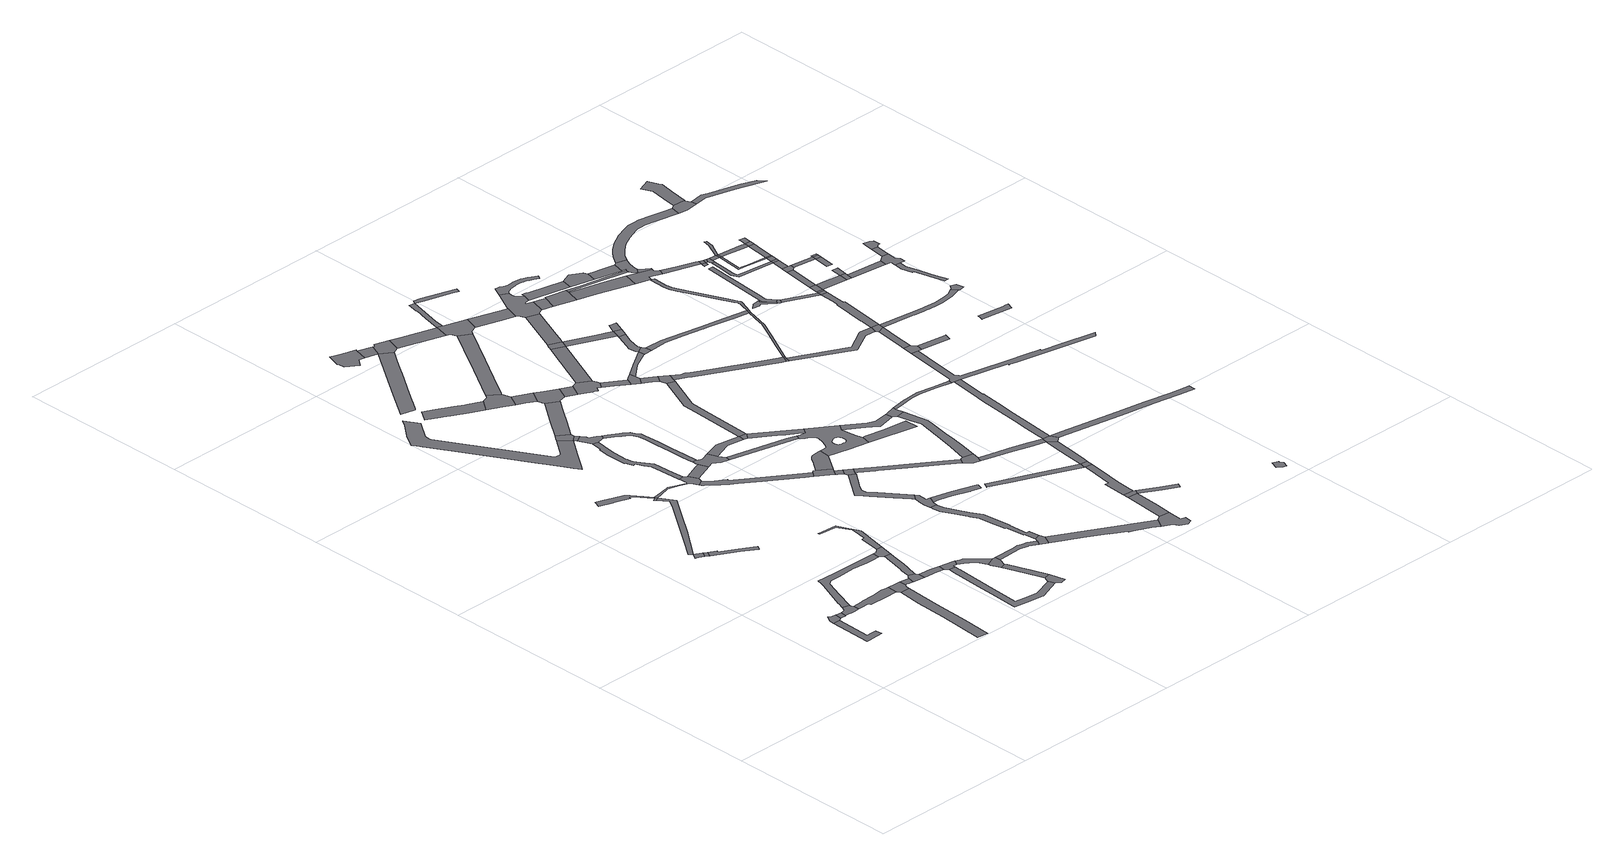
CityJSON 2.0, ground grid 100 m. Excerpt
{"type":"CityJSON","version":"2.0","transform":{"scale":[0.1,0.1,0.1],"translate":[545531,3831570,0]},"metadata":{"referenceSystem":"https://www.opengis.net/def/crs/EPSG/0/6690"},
"CityObjects":{
"road1":{"type":"Road","attributes":{"RoadStructureAttribute.sectionType":"1"},"geometry":[{"type":"MultiSurface","lod":"1","boundaries":[[[0,1,2,3,4,5,6,7,8,9]]]}]},
"road2":{"type":"Road","geometry":[{"type":"MultiSurface","lod":"1","boundaries":[[[10,11,12,0,9,13,14]]]}]},
"road3":{"type":"Road","attributes":{"RoadStructureAttribute.sectionType":"1"},"geometry":[{"type":"MultiSurface","lod":"1","boundaries":[[[14,13,15,16,17,18,19,20]]]}]},
"road4":{"type":"Road","geometry":[{"type":"MultiSurface","lod":"1","boundaries":[[[21,22,23,24,20,19,25,26,27,28,29,30,31,32]]]}]},
"road5":{"type":"Road","attributes":{"RoadStructureAttribute.sectionType":"1"},"geometry":[{"type":"MultiSurface","lod":"1","boundaries":[[[33,34,35,36,37]]]}]},
"road6":{"type":"Road","geometry":[{"type":"MultiSurface","lod":"1","boundaries":[[[37,36,38,39]]]}]},
"road7":{"type":"Road","attributes":{"RoadStructureAttribute.sectionType":"1"},"geometry":[{"type":"MultiSurface","lod":"1","boundaries":[[[40,41,42,43,44,45,29,28,46,47,48,49,50,51,52,53,54]]]}]},
"road8":{"type":"Road","attributes":{"RoadStructureAttribute.sectionType":"1"},"geometry":[{"type":"MultiSurface","lod":"1","boundaries":[[[55,56,57,58,59,60,61,62,63,64]]]}]},
"road9":{"type":"Road","geometry":[{"type":"MultiSurface","lod":"1","boundaries":[[[65,66,67,68,69,70,71,72,39,38]]]}]},
"road10":{"type":"Road","attributes":{"RoadStructureAttribute.sectionType":"1"},"geometry":[{"type":"MultiSurface","lod":"1","boundaries":[[[73,74,75,76,77,78,79,80,81,82,21,32,83,84,85,86,87,88,89,90,91,92]]]}]},
"road11":{"type":"Road","geometry":[{"type":"MultiSurface","lod":"1","boundaries":[[[93,54,53,55,64,94,95,96,97]]]}]},
"road12":{"type":"Road","attributes":{"RoadStructureAttribute.sectionType":"1"},"geometry":[{"type":"MultiSurface","lod":"1","boundaries":[[[98,99,100,101,102,103,104,105,106,107,108,109,33]]]}]},
"road13":{"type":"Road","attributes":{"RoadStructureAttribute.sectionType":"1"},"geometry":[{"type":"MultiSurface","lod":"1","boundaries":[[[110,97,96,111,112,113,114,115]]]}]},
"road14":{"type":"Road","attributes":{"RoadStructureAttribute.sectionType":"1"},"geometry":[{"type":"MultiSurface","lod":"1","boundaries":[[[116,117,118,119,120,121,122,123,124,125,126,127,128,129,130,131,132,133,134,135,136,137]]]}]},
"road15":{"type":"Road","geometry":[{"type":"MultiSurface","lod":"1","boundaries":[[[138,139,115,114,140,141,142,143]]]}]},
"road16":{"type":"Road","geometry":[{"type":"MultiSurface","lod":"1","boundaries":[[[137,136,144,145,146,104,103]]]}]},
"road17":{"type":"Road","attributes":{"RoadStructureAttribute.sectionType":"1"},"geometry":[{"type":"MultiSurface","lod":"1","boundaries":[[[147,148,149,150,138,143,151,152,153,154]]]}]},
"road18":{"type":"Road","attributes":{"RoadStructureAttribute.sectionType":"1"},"geometry":[{"type":"MultiSurface","lod":"1","boundaries":[[[155,141,140,156,157,158,159,160]]]}]},
"road19":{"type":"Road","geometry":[{"type":"MultiSurface","lod":"1","boundaries":[[[161,162,163,92,91,147,154,164,165,166]]]}]},
"road20":{"type":"Road","attributes":{"RoadStructureAttribute.sectionType":"1"},"geometry":[{"type":"MultiSurface","lod":"1","boundaries":[[[167,168,169,170,171,172,173,174,175,176,177,178,179,180,181,182,183,184,185,186,187,188,189,190,191,192,193,194,195,196,197,198,199]]]}]},
"road21":{"type":"Road","attributes":{"RoadStructureAttribute.sectionType":"1"},"geometry":[{"type":"MultiSurface","lod":"1","boundaries":[[[200,201,202,203,204,205,206,207,208,209,210,161,166]]]}]},
"road22":{"type":"Road","geometry":[{"type":"MultiSurface","lod":"1","boundaries":[[[211,212,160,159,213,214,215,216,217,218]]]}]},
"road23":{"type":"Road","attributes":{"RoadStructureAttribute.sectionType":"1"},"geometry":[{"type":"MultiSurface","lod":"1","boundaries":[[[214,219,220,221,222,223,224,225,226,227,228,229,230,231,232,233,234,235,236,237,238,215]]]}]},
"road24":{"type":"Road","attributes":{"RoadStructureAttribute.sectionType":"1"},"geometry":[{"type":"MultiSurface","lod":"1","boundaries":[[[239,240,241,242,243,244,245,246,247,248,249,250,251,137,103,252,253,254,255,256,257,258,259,260,261,262,263,264,265,266,267,268]]]}]},
"road25":{"type":"Road","attributes":{"RoadStructureAttribute.sectionType":"1"},"geometry":[{"type":"MultiSurface","lod":"1","boundaries":[[[269,270,271,272,273,274,275,276,218,217,277,278,279,280,281,282,283,284,285,286]]]}]},
"road26":{"type":"Road","geometry":[{"type":"MultiSurface","lod":"1","boundaries":[[[287,288,286,285,289,290,291,292,293,294]]]}]},
"road27":{"type":"Road","geometry":[{"type":"MultiSurface","lod":"1","boundaries":[[[295,296,297,298,230,229,299,300,301]]]}]},
"road28":{"type":"Road","attributes":{"RoadStructureAttribute.sectionType":"1"},"geometry":[{"type":"MultiSurface","lod":"1","boundaries":[[[302,303,304,291,290,305,296,295]]]}]},
"road29":{"type":"Road","attributes":{"RoadStructureAttribute.sectionType":"1"},"geometry":[{"type":"MultiSurface","lod":"1","boundaries":[[[306,307,308,309,310,311,312,313,314,315,316,317]]]}]},
"road30":{"type":"Road","attributes":{"RoadStructureAttribute.sectionType":"1"},"geometry":[{"type":"MultiSurface","lod":"1","boundaries":[[[318,319,320,321,322,323,324,325,326,327,328,329,330,331,332,241,240,333,334,335,336,337,338,339,340,341,342,343,344,345]]]}]},
"road31":{"type":"Road","geometry":[{"type":"MultiSurface","lod":"1","boundaries":[[[346,347,187,186,348,349]]]}]},
"road32":{"type":"Road","attributes":{"RoadStructureAttribute.sectionType":"1"},"geometry":[{"type":"MultiSurface","lod":"1","boundaries":[[[348,186,350,351]]]}]},
"road33":{"type":"Road","attributes":{"RoadStructureAttribute.sectionType":"1"},"geometry":[{"type":"MultiSurface","lod":"1","boundaries":[[[352,353,268,267,354]]]}]},
"road34":{"type":"Road","geometry":[{"type":"MultiSurface","lod":"1","boundaries":[[[355,356,357,351,350,318,345,358,359,360]]]}]},
"road35":{"type":"Road","attributes":{"RoadStructureAttribute.sectionType":"1"},"geometry":[{"type":"MultiSurface","lod":"1","boundaries":[[[361,362,363,364,365,366,367,368,369,370,371,372,373,374]]]}]},
"road36":{"type":"Road","attributes":{"RoadStructureAttribute.sectionType":"1"},"geometry":[{"type":"MultiSurface","lod":"1","boundaries":[[[375,376,377,378,379,380,381,264,263,382,383,384,385,386,387,388,389,390,391]]]}]},
"road37":{"type":"Road","attributes":{"RoadStructureAttribute.sectionType":"1"},"geometry":[{"type":"MultiSurface","lod":"1","boundaries":[[[392,393,394,395,396,397,398,399,400,401,360,359,402,403,404,405,406,407,408,409,410,411,412,413]]]}]},
"road38":{"type":"Road","geometry":[{"type":"MultiSurface","lod":"1","boundaries":[[[414,415,416,417,294,293,418,419,420,421,422,423,424,425]]]}]},
"road39":{"type":"Road","geometry":[{"type":"MultiSurface","lod":"1","boundaries":[[[426,427,428,317,316,429,430,431,432]]]}]},
"road40":{"type":"Road","attributes":{"RoadStructureAttribute.sectionType":"1"},"geometry":[{"type":"MultiSurface","lod":"1","boundaries":[[[433,434,435,436,346,349,437,438,439,440]]]}]},
"road41":{"type":"Road","geometry":[{"type":"MultiSurface","lod":"1","boundaries":[[[441,442,443,444,413,412,445,352,354,446,447,448,449,450,451]]]}]},
"road42":{"type":"Road","geometry":[{"type":"MultiSurface","lod":"1","boundaries":[[[452,453,454,455,456,457,458,459,460,461,462,463]]]}]},
"road43":{"type":"Road","attributes":{"RoadStructureAttribute.sectionType":"1"},"geometry":[{"type":"MultiSurface","lod":"1","boundaries":[[[431,430,464,465,466]]]}]},
"road44":{"type":"Road","geometry":[{"type":"MultiSurface","lod":"1","boundaries":[[[467,468,424,423,469,470,471]]]}]},
"road45":{"type":"Road","attributes":{"RoadStructureAttribute.sectionType":"1"},"geometry":[{"type":"MultiSurface","lod":"1","boundaries":[[[472,463,462,361,473]]]}]},
"road46":{"type":"Road","attributes":{"RoadStructureAttribute.sectionType":"1"},"geometry":[{"type":"MultiSurface","lod":"1","boundaries":[[[474,475,476,477,478,479,480,481,482,483,484,485,486,487,468,467,488,489,490,491,492,493,494,495,496,497,498]]]}]},
"road47":{"type":"Road","attributes":{"RoadStructureAttribute.sectionType":"1"},"geometry":[{"type":"MultiSurface","lod":"1","boundaries":[[[499,500,501,502,503,504,505,506,507,508,509,510,511,512,513,514,515]]]}]},
"road48":{"type":"Road","attributes":{"RoadStructureAttribute.sectionType":"1"},"geometry":[{"type":"MultiSurface","lod":"1","boundaries":[[[516,517,451,450,518,519,520,521]]]}]},
"road49":{"type":"Road","geometry":[{"type":"MultiSurface","lod":"1","boundaries":[[[522,391,390,523,524,525,526]]]}]},
"road50":{"type":"Road","geometry":[{"type":"MultiSurface","lod":"1","boundaries":[[[527,528,508,507,529,530,531,532,474,498,533,534]]]}]},
"road51":{"type":"Road","geometry":[{"type":"MultiSurface","lod":"1","boundaries":[[[535,466,465,536,537,433,440,538,539,540,541]]]}]},
"road52":{"type":"Road","geometry":[{"type":"MultiSurface","lod":"1","boundaries":[[[542,543,544,545,473,361,374,546,547]]]}]},
"road53":{"type":"Road","attributes":{"RoadStructureAttribute.sectionType":"1"},"geometry":[{"type":"MultiSurface","lod":"1","boundaries":[[[524,523,548,549,550,551]]]}]},
"road54":{"type":"Road","attributes":{"RoadStructureAttribute.sectionType":"1"},"geometry":[{"type":"MultiSurface","lod":"1","boundaries":[[[552,449,448,553,554]]]}]},
"road55":{"type":"Road","geometry":[{"type":"MultiSurface","lod":"1","boundaries":[[[551,550,555,499,515,556,557]]]}]},
"road56":{"type":"Road","attributes":{"RoadStructureAttribute.sectionType":"1"},"geometry":[{"type":"MultiSurface","lod":"1","boundaries":[[[558,559,560,561,562,563,564,526,525,565,566]]]}]},
"road57":{"type":"Road","attributes":{"RoadStructureAttribute.sectionType":"1"},"geometry":[{"type":"MultiSurface","lod":"1","boundaries":[[[541,540,567,568]]]}]},
"road58":{"type":"Road","attributes":{"RoadStructureAttribute.sectionType":"1"},"geometry":[{"type":"MultiSurface","lod":"1","boundaries":[[[569,570,571,426,432,572,573,574,575]]]}]},
"road59":{"type":"Road","geometry":[{"type":"MultiSurface","lod":"1","boundaries":[[[521,520,576,577,578]]]}]},
"road60":{"type":"Road","attributes":{"RoadStructureAttribute.sectionType":"1"},"geometry":[{"type":"MultiSurface","lod":"1","boundaries":[[[579,580,581,582,583,584,585,586,587,588,589,590,591,534,533]]]}]},
"road61":{"type":"Road","attributes":{"RoadStructureAttribute.sectionType":"1"},"geometry":[{"type":"MultiSurface","lod":"1","boundaries":[[[471,470,592,593,594,595,596,597,598,599,600,601,602,603,604,605,606]]]}]},
"road62":{"type":"Road","geometry":[{"type":"MultiSurface","lod":"1","boundaries":[[[607,568,567,608,609,610,611,612,613,614,615,616,617,618]]]}]},
"road63":{"type":"Road","attributes":{"RoadStructureAttribute.sectionType":"1"},"geometry":[{"type":"MultiSurface","lod":"1","boundaries":[[[619,620,547,546,621,622,623,624]]]}]},
"road64":{"type":"Road","attributes":{"RoadStructureAttribute.sectionType":"1"},"geometry":[{"type":"MultiSurface","lod":"1","boundaries":[[[577,576,625,626,627,628,629,630,631]]]}]},
"road65":{"type":"Road","attributes":{"RoadStructureAttribute.sectionType":"1"},"geometry":[{"type":"MultiSurface","lod":"1","boundaries":[[[632,633,634,557,556,635,636,637,638,639,640,641]]]}]},
"road66":{"type":"Road","attributes":{"RoadStructureAttribute.sectionType":"1"},"geometry":[{"type":"MultiSurface","lod":"1","boundaries":[[[616,615,642,643,644]]]}]},
"road67":{"type":"Road","attributes":{"RoadStructureAttribute.sectionType":"1"},"geometry":[{"type":"MultiSurface","lod":"1","boundaries":[[[645,646,647,648,521,578,649,650,651]]]}]},
"road68":{"type":"Road","geometry":[{"type":"MultiSurface","lod":"1","boundaries":[[[652,653,631,630,654,655,554,553,656,657,658,659,660,661,662,663,664,665,558,566,666,667,668,669,670,671,672,673,674],[675,676,677,678,679,680,681,682,683,684,685,686,687,688,689,690,691,692,693,694,695,696,697,698]]]}]},
"road69":{"type":"Road","attributes":{"RoadStructureAttribute.sectionType":"1"},"geometry":[{"type":"MultiSurface","lod":"1","boundaries":[[[699,700,607,618,701,702,703,704]]]}]},
"road70":{"type":"Road","geometry":[{"type":"MultiSurface","lod":"1","boundaries":[[[705,706,644,643,707,708,709]]]}]},
"road71":{"type":"Road","geometry":[{"type":"MultiSurface","lod":"1","boundaries":[[[624,623,710,569,575,711,712,713,714,715]]]}]},
"road72":{"type":"Road","attributes":{"RoadStructureAttribute.sectionType":"1"},"geometry":[{"type":"MultiSurface","lod":"1","boundaries":[[[708,707,716,717,718]]]}]},
"road73":{"type":"Road","attributes":{"RoadStructureAttribute.sectionType":"1"},"geometry":[{"type":"MultiSurface","lod":"1","boundaries":[[[719,720,721,722,624,715,723,724]]]}]},
"road74":{"type":"Road","geometry":[{"type":"MultiSurface","lod":"1","boundaries":[[[725,606,605,726,727,728,729,730,731,732,733]]]}]},
"road75":{"type":"Road","geometry":[{"type":"MultiSurface","lod":"1","boundaries":[[[718,717,645,651,734,735]]]}]},
"road76":{"type":"Road","geometry":[{"type":"MultiSurface","lod":"1","boundaries":[[[736,737,738,699,704,739]]]}]},
"road77":{"type":"Road","geometry":[{"type":"MultiSurface","lod":"1","boundaries":[[[740,741,641,640,742,743,744,745,746,747,748,749]]]}]},
"road78":{"type":"Road","attributes":{"RoadStructureAttribute.sectionType":"1"},"geometry":[{"type":"MultiSurface","lod":"1","boundaries":[[[750,751,752,753,754,755,756,757,758,759]]]}]},
"road79":{"type":"Road","attributes":{"RoadStructureAttribute.sectionType":"1"},"geometry":[{"type":"MultiSurface","lod":"1","boundaries":[[[760,761,762,705,709,763,764,765,766,767]]]}]},
"road80":{"type":"Road","attributes":{"RoadStructureAttribute.sectionType":"1"},"geometry":[{"type":"MultiSurface","lod":"1","boundaries":[[[768,725,733,769,770]]]}]},
"road81":{"type":"Road","attributes":{"RoadStructureAttribute.sectionType":"1"},"geometry":[{"type":"MultiSurface","lod":"1","boundaries":[[[771,772,773,774,775,671,670]]]}]},
"road82":{"type":"Road","attributes":{"RoadStructureAttribute.sectionType":"1"},"geometry":[{"type":"MultiSurface","lod":"1","boundaries":[[[776,777,653,652,778,779,780,781,782,783]]]}]},
"road83":{"type":"Road","attributes":{"RoadStructureAttribute.sectionType":"1"},"geometry":[{"type":"MultiSurface","lod":"1","boundaries":[[[784,713,712,785,786,787]]]}]},
"road84":{"type":"Road","geometry":[{"type":"MultiSurface","lod":"1","boundaries":[[[788,768,770,789,790]]]}]},
"road85":{"type":"Road","attributes":{"RoadStructureAttribute.sectionType":"1"},"geometry":[{"type":"MultiSurface","lod":"1","boundaries":[[[791,736,739,792,793,794,795]]]}]},
"road86":{"type":"Road","attributes":{"RoadStructureAttribute.sectionType":"1"},"geometry":[{"type":"MultiSurface","lod":"1","boundaries":[[[796,797,739,704,798,799,800]]]}]},
"road87":{"type":"Road","geometry":[{"type":"MultiSurface","lod":"1","boundaries":[[[801,802,803,804,805,806,807,724]]]}]},
"road88":{"type":"Road","attributes":{"RoadStructureAttribute.sectionType":"1"},"geometry":[{"type":"MultiSurface","lod":"1","boundaries":[[[808,809,810,811,812,813,814,815,816,817,818,819,740,749]]]}]},
"road89":{"type":"Road","attributes":{"RoadStructureAttribute.sectionType":"1"},"geometry":[{"type":"MultiSurface","lod":"1","boundaries":[[[820,821,822,823,824,788,790,825,826,827,828]]]}]},
"road90":{"type":"Road","geometry":[{"type":"MultiSurface","lod":"1","boundaries":[[[829,760,767,830,831,832]]]}]},
"road91":{"type":"Road","attributes":{"RoadStructureAttribute.sectionType":"1"},"geometry":[{"type":"MultiSurface","lod":"1","boundaries":[[[833,834,835,836,837,748,747,838,839,840,841,842,843]]]}]},
"road92":{"type":"Road","attributes":{"RoadStructureAttribute.sectionType":"1"},"geometry":[{"type":"MultiSurface","lod":"1","boundaries":[[[844,845,846,847,848,849,760,829,850,851,852]]]}]},
"road93":{"type":"Road","geometry":[{"type":"MultiSurface","lod":"1","boundaries":[[[853,854,855,856,789,770]]]}]},
"road94":{"type":"Road","attributes":{"RoadStructureAttribute.sectionType":"1"},"geometry":[{"type":"MultiSurface","lod":"1","boundaries":[[[857,858,859,860,861,862,863,735,734,864,865,866,867,868]]]}]},
"road95":{"type":"Road","geometry":[{"type":"MultiSurface","lod":"1","boundaries":[[[869,870,783,782,815,814,871]]]}]},
"road96":{"type":"Road","geometry":[{"type":"MultiSurface","lod":"1","boundaries":[[[759,758,820,828,872]]]}]},
"road97":{"type":"Road","geometry":[{"type":"MultiSurface","lod":"1","boundaries":[[[873,787,786,874,875,791,795,876,877,878,879,880,881,882,883,884,885,886,887,888]]]}]},
"road98":{"type":"Road","geometry":[{"type":"MultiSurface","lod":"1","boundaries":[[[800,799,844,852,889]]]}]},
"road99":{"type":"Road","geometry":[{"type":"MultiSurface","lod":"1","boundaries":[[[890,891,892,893,800,889]]]}]},
"road100":{"type":"Road","attributes":{"RoadStructureAttribute.sectionType":"1"},"geometry":[{"type":"MultiSurface","lod":"1","boundaries":[[[842,894,895,896,759,872,897,898,899]]]}]},
"road101":{"type":"Road","attributes":{"RoadStructureAttribute.sectionType":"1"},"geometry":[{"type":"MultiSurface","lod":"1","boundaries":[[[900,879,878,901,902]]]}]},
"road102":{"type":"Road","geometry":[{"type":"MultiSurface","lod":"1","boundaries":[[[843,842,899,903,904]]]}]},
"road103":{"type":"Road","geometry":[{"type":"MultiSurface","lod":"1","boundaries":[[[905,906,902,901,907,908,909,910,911]]]}]},
"road104":{"type":"Road","geometry":[{"type":"MultiSurface","lod":"1","boundaries":[[[868,867,912,913,914]]]}]},
"road105":{"type":"Road","attributes":{"RoadStructureAttribute.sectionType":"1"},"geometry":[{"type":"MultiSurface","lod":"1","boundaries":[[[915,916,917,918,919,920,921,922,923,924,925,926,927,928,929,930,931,932,933,934,935,936,937,938,939,940,941,942,943,944,945,873,888]]]}]},
"road106":{"type":"Road","attributes":{"RoadStructureAttribute.sectionType":"1"},"geometry":[{"type":"MultiSurface","lod":"1","boundaries":[[[946,947,948,884,883,949,950,951]]]}]},
"road107":{"type":"Road","geometry":[{"type":"MultiSurface","lod":"1","boundaries":[[[952,953,954,869,871,955,956,957,958,959,960]]]}]},
"road108":{"type":"Road","attributes":{"RoadStructureAttribute.sectionType":"1"},"geometry":[{"type":"MultiSurface","lod":"1","boundaries":[[[961,962,963,964,965,832,831,966,967,968,969,970,971,972,973]]]}]},
"road109":{"type":"Road","attributes":{"RoadStructureAttribute.sectionType":"1"},"geometry":[{"type":"MultiSurface","lod":"1","boundaries":[[[974,975,976,977,978,979,980,981,982,983,984,843,904,985,986,987,988,989,990,991,992]]]}]},
"road110":{"type":"Road","attributes":{"RoadStructureAttribute.sectionType":"1"},"geometry":[{"type":"MultiSurface","lod":"1","boundaries":[[[972,993,994,995,996,997,868,914,998,999,1000,1001]]]}]},
"road111":{"type":"Road","attributes":{"RoadStructureAttribute.sectionType":"1"},"geometry":[{"type":"MultiSurface","lod":"1","boundaries":[[[1002,1003,908,907,1004,1005,1006,1007]]]}]},
"road112":{"type":"Road","geometry":[{"type":"MultiSurface","lod":"1","boundaries":[[[1008,951,950,1009,1010,1011]]]}]},
"road113":{"type":"Road","geometry":[{"type":"MultiSurface","lod":"1","boundaries":[[[1012,1013,911,910,1014,1015,1016]]]}]},
"road114":{"type":"Road","attributes":{"RoadStructureAttribute.sectionType":"1"},"geometry":[{"type":"MultiSurface","lod":"1","boundaries":[[[1017,1018,1019,1020,1021,913,912,1022,1023,1024,1025,1026,1027,1028]]]}]},
"road115":{"type":"Road","geometry":[{"type":"MultiSurface","lod":"1","boundaries":[[[1029,1030,1031,1032,1033,1034,1035,1036,1037,1038]]]}]},
"road116":{"type":"Road","attributes":{"RoadStructureAttribute.sectionType":"1"},"geometry":[{"type":"MultiSurface","lod":"1","boundaries":[[[1039,1040,1010,1009,1041,1042]]]}]},
"road117":{"type":"Road","geometry":[{"type":"MultiSurface","lod":"1","boundaries":[[[973,972,1001,1043]]]}]},
"road118":{"type":"Road","attributes":{"RoadStructureAttribute.sectionType":"1"},"geometry":[{"type":"MultiSurface","lod":"1","boundaries":[[[1044,1045,1046,1047,1048,1049,904,903,1050,1051,1052,1053,1054,1055]]]}]},
"road119":{"type":"Road","attributes":{"RoadStructureAttribute.sectionType":"1"},"geometry":[{"type":"MultiSurface","lod":"1","boundaries":[[[1056,1057,1058,1059,1060,1061,1062,1063,1064,1065,1066,1067,1068,1069,1070,1071,1072,1073,1074,1075,1076,1077,1078,1079,1080,1081,973,1043]]]}]},
"road120":{"type":"Road","geometry":[{"type":"MultiSurface","lod":"1","boundaries":[[[1007,1006,1082,1083,1084,1085,1086,1087,1088]]]}]},
"road121":{"type":"Road","geometry":[{"type":"MultiSurface","lod":"1","boundaries":[[[1089,1090,1091,1092,1093,1094]]]}]},
"road122":{"type":"Road","geometry":[{"type":"MultiSurface","lod":"1","boundaries":[[[1095,1042,1041,1096,1016,1015,1097,1098,1099,1100,1101,1102,1103]]]}]},
"road123":{"type":"Road","geometry":[{"type":"MultiSurface","lod":"1","boundaries":[[[1104,1105,1106,1107,1108,1109,1110,1111,1112,1113,1114,1115]]]}]},
"road124":{"type":"Road","attributes":{"RoadStructureAttribute.sectionType":"1"},"geometry":[{"type":"MultiSurface","lod":"1","boundaries":[[[1116,1117,1118,1100,1099,1088,1087]]]}]},
"road125":{"type":"Road","attributes":{"RoadStructureAttribute.sectionType":"1"},"geometry":[{"type":"MultiSurface","lod":"1","boundaries":[[[1119,1120,1121,1122,1089,1094]]]}]},
"road126":{"type":"Road","geometry":[{"type":"MultiSurface","lod":"1","boundaries":[[[1123,1115,1114,1124,1125,1126]]]}]},
"road127":{"type":"Road","geometry":[{"type":"MultiSurface","lod":"1","boundaries":[[[1028,1027,1121,1120,1127,1128]]]}]},
"road128":{"type":"Road","geometry":[{"type":"MultiSurface","lod":"1","boundaries":[[[1129,1130,1131,1132,1093,1092]]]}]},
"road129":{"type":"Road","attributes":{"RoadStructureAttribute.sectionType":"1"},"geometry":[{"type":"MultiSurface","lod":"1","boundaries":[[[1133,1134,1135,1136,1137,1138,1139,1140,1141,1142,1143,1115,1123]]]}]},
"road130":{"type":"Road","attributes":{"RoadStructureAttribute.sectionType":"1"},"geometry":[{"type":"MultiSurface","lod":"1","boundaries":[[[1144,1145,1146,1085,1084,1147,1148,1149]]]}]},
"road131":{"type":"Road","attributes":{"RoadStructureAttribute.sectionType":"1"},"geometry":[{"type":"MultiSurface","lod":"1","boundaries":[[[1126,1125,1150,1151,1152]]]}]},
"road132":{"type":"Road","attributes":{"RoadStructureAttribute.sectionType":"1"},"geometry":[{"type":"MultiSurface","lod":"1","boundaries":[[[1151,1153,1154,1155,1156,1157,1028,1128,1158,1159,1160,1161,1162,1163]]]}]},
"road133":{"type":"Road","attributes":{"RoadStructureAttribute.sectionType":"1"},"geometry":[{"type":"MultiSurface","lod":"1","boundaries":[[[1148,1164,1165,1166,1167,1168]]]}]},
"road134":{"type":"Road","attributes":{"RoadStructureAttribute.sectionType":"1"},"geometry":[{"type":"MultiSurface","lod":"1","boundaries":[[[1090,1169,1170,1171,960,959,974,992,1172,1173,1174,1175,1176,1177,1178,1179,1180,1181,1182,1183,1184,1185,1186,1187,1188,1189,1091]]]}]},
"road135":{"type":"Road","attributes":{"RoadStructureAttribute.sectionType":"1"},"geometry":[{"type":"MultiSurface","lod":"1","boundaries":[[[1149,1148,1168,1190]]]}]},
"road136":{"type":"Road","geometry":[{"type":"MultiSurface","lod":"1","boundaries":[[[1190,1168,1191,1192]]]}]},
"road137":{"type":"Road","geometry":[{"type":"MultiSurface","lod":"1","boundaries":[[[1152,1151,1163,1193]]]}]},
"road138":{"type":"Road","attributes":{"RoadStructureAttribute.sectionType":"1"},"geometry":[{"type":"MultiSurface","lod":"1","boundaries":[[[1192,1191,1194,1195,1196,1197]]]}]},
"road139":{"type":"Road","attributes":{"RoadStructureAttribute.sectionType":"1"},"geometry":[{"type":"MultiSurface","lod":"1","boundaries":[[[1198,1152,1193,1199]]]}]},
"road140":{"type":"Road","geometry":[{"type":"MultiSurface","lod":"1","boundaries":[[[1200,1198,1199,1201]]]}]},
"road141":{"type":"Road","attributes":{"RoadStructureAttribute.sectionType":"1"},"geometry":[{"type":"MultiSurface","lod":"1","boundaries":[[[1197,1196,1202,1203]]]}]},
"road142":{"type":"Road","attributes":{"RoadStructureAttribute.sectionType":"1"},"geometry":[{"type":"MultiSurface","lod":"1","boundaries":[[[1194,1204,1205,1206,1207,1208,1209,1210,1211,1212,1213,1214,1215,1195]]]}]},
"road143":{"type":"Road","geometry":[{"type":"MultiSurface","lod":"1","boundaries":[[[1203,1202,1216,1217]]]}]},
"road144":{"type":"Road","attributes":{"RoadStructureAttribute.sectionType":"1"},"geometry":[{"type":"MultiSurface","lod":"1","boundaries":[[[1218,1219,1220,1221,1222,1223,1224,1225,1226,1227,1228,1229,1095,1103,1230,1231,1232,1233,1234,1235,1236,1237,1238,1239,1240,1241,1242,1243]]]}]},
"road145":{"type":"Road","attributes":{"RoadStructureAttribute.sectionType":"1"},"geometry":[{"type":"MultiSurface","lod":"1","boundaries":[[[1244,1200,1201,1245]]]}]},
"road146":{"type":"Road","attributes":{"RoadStructureAttribute.sectionType":"1"},"geometry":[{"type":"MultiSurface","lod":"1","boundaries":[[[1246,1247,1248,1249,1250,1251,1127,1120,1252,1253,1254,1255,1256,1257,1258,1259,1260,1261,1262,1263,1264,1265]]]}]},
"road147":{"type":"Road","attributes":{"RoadStructureAttribute.sectionType":"1"},"geometry":[{"type":"MultiSurface","lod":"1","boundaries":[[[1202,1266,1267,1268,1269,1270,1271,1272,1273,1216]]]}]},
"road148":{"type":"Road","attributes":{"RoadStructureAttribute.sectionType":"1"},"geometry":[{"type":"MultiSurface","lod":"1","boundaries":[[[1201,1199,1274,1275]]]}]},
"road149":{"type":"Road","geometry":[{"type":"MultiSurface","lod":"1","boundaries":[[[1276,1277,1278,1279,1280,1203,1217]]]}]},
"road150":{"type":"Road","geometry":[{"type":"MultiSurface","lod":"1","boundaries":[[[1281,1244,1245,1282,1283,1284]]]}]},
"road151":{"type":"Road","attributes":{"RoadStructureAttribute.sectionType":"1"},"geometry":[{"type":"MultiSurface","lod":"1","boundaries":[[[1209,1281,1284,1285]]]}]},
"road152":{"type":"Road","attributes":{"RoadStructureAttribute.sectionType":"1"},"geometry":[{"type":"MultiSurface","lod":"1","boundaries":[[[1286,1217,1216,1287,1288,1289,1290]]]}]},
"road153":{"type":"Road","geometry":[{"type":"MultiSurface","lod":"1","boundaries":[[[1210,1209,1285,1291]]]}]},
"road154":{"type":"Road","attributes":{"RoadStructureAttribute.sectionType":"1"},"geometry":[{"type":"MultiSurface","lod":"1","boundaries":[[[1269,1210,1291,1292]]]}]},
"road155":{"type":"Road","geometry":[{"type":"MultiSurface","lod":"1","boundaries":[[[1270,1269,1292,1293]]]}]},
"road156":{"type":"Road","geometry":[{"type":"MultiSurface","lod":"1","boundaries":[[[1275,1274,1294,1295,1296]]]}]},
"road157":{"type":"Road","attributes":{"RoadStructureAttribute.sectionType":"1"},"geometry":[{"type":"MultiSurface","lod":"1","boundaries":[[[1289,1297,1270,1293,1298,1299]]]}]},
"road158":{"type":"Road","attributes":{"RoadStructureAttribute.sectionType":"1"},"geometry":[{"type":"MultiSurface","lod":"1","boundaries":[[[1283,1282,1300,1301]]]}]},
"road159":{"type":"Road","geometry":[{"type":"MultiSurface","lod":"1","boundaries":[[[1302,1303,1275,1296]]]}]},
"road160":{"type":"Road","geometry":[{"type":"MultiSurface","lod":"1","boundaries":[[[1290,1289,1299,1304]]]}]},
"road161":{"type":"Road","geometry":[{"type":"MultiSurface","lod":"1","boundaries":[[[1305,1306,1307,1308,1309,1310,1311,1312,1313]]]}]},
"road162":{"type":"Road","geometry":[{"type":"MultiSurface","lod":"1","boundaries":[[[1314,1315,1316,1317,1290,1304]]]}]},
"road163":{"type":"Road","attributes":{"RoadStructureAttribute.sectionType":"1"},"geometry":[{"type":"MultiSurface","lod":"1","boundaries":[[[1300,1318,1319,1320]]]}]},
"road164":{"type":"Road","geometry":[{"type":"MultiSurface","lod":"1","boundaries":[[[1301,1300,1320,1321]]]}]},
"road165":{"type":"Road","geometry":[{"type":"MultiSurface","lod":"1","boundaries":[[[1322,1323,1301,1321]]]}]},
"road166":{"type":"Road","attributes":{"RoadStructureAttribute.sectionType":"1"},"geometry":[{"type":"MultiSurface","lod":"1","boundaries":[[[1295,1294,1324,1325]]]}]},
"road167":{"type":"Road","geometry":[{"type":"MultiSurface","lod":"1","boundaries":[[[1326,1327,1328,1329,1265,1264,1330,1331,1332,1333,1334]]]}]},
"road168":{"type":"Road","attributes":{"RoadStructureAttribute.sectionType":"1"},"geometry":[{"type":"MultiSurface","lod":"1","boundaries":[[[1335,1336,1337,1338,1339,1340,1341,1342,1343,1344,1345]]]}]},
"road169":{"type":"Road","geometry":[{"type":"MultiSurface","lod":"1","boundaries":[[[1346,1243,1242,1347,1348,1349,1350,1351,1352]]]}]},
"road170":{"type":"Road","geometry":[{"type":"MultiSurface","lod":"1","boundaries":[[[1353,1325,1324,1354,1335,1345,1355,1356,1357,1358,1359]]]}]},
"road171":{"type":"Road","attributes":{"RoadStructureAttribute.sectionType":"1"},"geometry":[{"type":"MultiSurface","lod":"1","boundaries":[[[1360,1361,1362,1363,1364,1365,1366,1346,1352]]]}]},
"road172":{"type":"Road","attributes":{"RoadStructureAttribute.sectionType":"1"},"geometry":[{"type":"MultiSurface","lod":"1","boundaries":[[[1367,1353,1359,1368]]]}]},
"road173":{"type":"Road","geometry":[{"type":"MultiSurface","lod":"1","boundaries":[[[1369,1370,1367,1368,1371,1372,1373,1374,1375]]]}]},
"road174":{"type":"Road","attributes":{"RoadStructureAttribute.sectionType":"1"},"geometry":[{"type":"MultiSurface","lod":"1","boundaries":[[[1376,1377,1378,1379,1349,1348,1380,1381,1382,1383,1384,1385]]]}]}
},
"vertices":[
[273,618,0],[267,376,0],[287,377,0],[307,377,0],[339,378,0],[370,379,0],[369,419,0],[339,418,0],[308,417,0],[313,616,0],
[314,671,0],[294,683,0],[274,649,0],[332,629,0],[336,668,0],
[333,629,0],[335,629,0],[337,629,0],[366,627,0],[366,630,0],[372,664,0],
[412,700,0],[402,675,0],[390,667,0],[388,667,0],[397,627,0],[407,626,0],[430,627,0],[459,628,0],[458,665,0],[457,667,0],[452,678,0],[450,685,0],
[251,1587,0],[229,1553,0],[246,1546,0],[276,1532,0],[293,1562,0],
[295,1520,0],[313,1550,0],
[698,674,0],[670,676,0],[604,672,0],[528,669,0],[527,668,0],[519,668,0],[480,629,0],[528,632,0],[528,630,0],[528,629,0],[528,627,0],[533,614,0],[633,612,0],[708,613,0],[711,673,0],
[723,593,0],[709,455,0],[701,275,0],[684,13,0],[715,9,0],[746,6,0],[746,7,0],[757,179,0],[767,386,0],[778,590,0],
[300,1517,0],[435,1440,0],[515,1388,0],[524,1401,0],[532,1414,0],[449,1466,0],[353,1519,0],[357,1524,0],
[846,955,0],[777,956,0],[617,960,0],[507,963,0],[506,960,0],[505,943,0],[501,935,0],[492,910,0],[427,740,0],[424,733,0],[491,801,0],[527,897,0],[530,904,0],[552,919,0],[617,920,0],[712,923,0],[805,916,0],[846,915,0],[887,915,0],[888,955,0],
[762,671,0],[780,621,0],[783,623,0],[792,629,0],[789,668,0],
[386,1767,0],[468,1883,0],[560,2015,0],[561,2016,0],[560,2018,0],[511,2101,0],[489,2085,0],[529,2031,0],[499,1983,0],[381,1814,0],[304,1706,0],[230,1603,0],
[838,664,0],[799,629,0],[813,626,0],[827,624,0],[839,623,0],[844,663,0],
[471,2160,0],[431,2216,0],[428,2220,0],[422,2226,0],[416,2231,0],[409,2234,0],[354,2254,0],[333,2262,0],[299,2275,0],[268,2286,0],[259,2290,0],[244,2250,0],[320,2224,0],[327,2222,0],[412,2192,0],[415,2205,0],[415,2206,0],[424,2201,0],[432,2194,0],[434,2192,0],[499,2107,0],[503,2116,0],
[862,684,0],[852,673,0],[909,613,0],[908,656,0],[897,670,0],[898,673,0],
[482,2098,0],[481,2098,0],[481,2097,0],
[910,897,0],[905,874,0],[877,750,0],[875,744,0],[915,740,0],[926,780,0],[944,867,0],[949,894,0],
[981,646,0],[909,615,0],[989,605,0],[1009,603,0],[1029,600,0],[1035,637,0],
[932,975,0],[931,974,0],[909,955,0],[950,895,0],[958,934,0],[965,972,0],
[142,3528,0],[114,3489,0],[53,3413,0],[49,3407,0],[3,3332,0],[7,3323,0],[27,3290,0],[32,3280,0],[43,3262,0],[142,3086,0],[223,2944,0],[329,2757,0],[349,2722,0],[386,2658,0],[418,2600,0],[440,2562,0],[451,2577,0],[513,2663,0],[559,2727,0],[607,2793,0],[546,2848,0],[470,2741,0],[450,2741,0],[446,2741,0],[430,2742,0],[418,2761,0],[319,2934,0],[182,3176,0],[111,3300,0],[111,3302,0],[111,3311,0],[114,3341,0],[186,3447,0],
[1002,1156,0],[949,1280,0],[835,1289,0],[833,1289,0],[835,1284,0],[836,1279,0],[939,1270,0],[979,1190,0],[965,1095,0],[950,1095,0],[932,978,0],
[1118,623,0],[1079,630,0],[1030,599,0],[1048,579,0],[1088,577,0],[1088,591,0],[1108,588,0],[1128,620,0],
[1046,546,0],[1035,361,0],[1030,261,0],[1023,106,0],[1023,94,0],[1121,79,0],[1198,68,0],[1200,68,0],[1202,68,0],[1330,114,0],[1331,114,0],[1315,149,0],[1198,108,0],[1121,120,0],[1063,129,0],[1062,129,0],[1070,259,0],[1075,339,0],[1086,544,0],[1086,546,0],
[754,2148,0],[746,2153,0],[715,2152,0],[716,2146,0],[717,2134,0],[720,2113,0],[721,2107,0],[721,2103,0],[720,2102,0],[715,2098,0],[657,2121,0],[618,2136,0],[609,2135,0],[545,2108,0],[613,2126,0],[620,2125,0],[628,2122,0],[676,2104,0],[723,2085,0],[725,2085,0],[731,2082,0],[742,2058,0],[743,2055,0],[746,2050,0],[748,2044,0],[781,2061,0],[783,2065,0],[785,2075,0],[790,2088,0],[766,2141,0],
[1249,528,0],[1229,548,0],[1193,581,0],[1190,583,0],[1189,585,0],[1173,599,0],[1167,605,0],[1155,609,0],[1144,572,0],[1156,563,0],[1157,562,0],[1165,556,0],[1178,546,0],[1201,519,0],[1209,505,0],[1215,494,0],[1221,476,0],[1272,501,0],
[1283,501,0],[1280,501,0],[1225,463,0],[1246,409,0],[1279,421,0],[1294,464,0],[1295,467,0],[1294,501,0],
[1367,192,0],[1329,184,0],[1329,183,0],[1315,150,0],[1353,98,0],[1358,95,0],[1389,102,0],
[1329,300,0],[1328,303,0],[1289,411,0],[1290,290,0],
[482,3414,0],[471,3419,0],[420,3445,0],[335,3488,0],[269,3523,0],[224,3455,0],[299,3417,0],[311,3411,0],[345,3394,0],[445,3343,0],[508,3311,0],[556,3377,0],
[653,2701,0],[645,2635,0],[637,2636,0],[629,2565,0],[629,2539,0],[632,2455,0],[632,2451,0],[637,2452,0],[640,2440,0],[649,2408,0],[663,2412,0],[684,2368,0],[702,2334,0],[707,2266,0],[715,2157,0],[746,2154,0],[741,2222,0],[731,2344,0],[694,2406,0],[674,2439,0],[673,2442,0],[668,2463,0],[666,2471,0],[666,2477,0],[667,2562,0],[677,2648,0],[683,2689,0],[683,2691,0],
[576,2889,0],[561,2868,0],[642,2823,0],[640,2843,0],
[617,2774,0],[658,2795,0],
[882,2186,0],[857,2177,0],[903,2132,0],
[718,2735,0],[680,2757,0],[679,2772,0],[714,2697,0],[727,2700,0],[740,2723,0],
[513,4075,0],[287,3740,0],[286,3739,0],[177,3577,0],[262,3560,0],[266,3566,0],[305,3623,0],[315,3638,0],[352,3692,0],[469,3865,0],[479,3880,0],[481,3883,0],[529,3954,0],[581,4030,0],
[1193,1753,0],[948,1923,0],[880,1971,0],[881,1973,0],[884,1978,0],[829,2015,0],[816,2023,0],[754,2032,0],[763,2023,0],[792,1996,0],[825,1968,0],[859,1941,0],[895,1916,0],[994,1846,0],[1173,1722,0],[1210,1697,0],[1231,1727,0],
[903,2302,0],[902,2397,0],[899,2489,0],[893,2577,0],[891,2597,0],[875,2624,0],[863,2646,0],[832,2669,0],[821,2676,0],[767,2708,0],[775,2671,0],[807,2651,0],[843,2629,0],[853,2609,0],[863,2584,0],[869,2539,0],[869,2469,0],[875,2374,0],[876,2297,0],[879,2249,0],[880,2223,0],[909,2225,0],
[1487,496,0],[1459,504,0],[1454,504,0],[1419,503,0],[1308,468,0],[1430,472,0],[1446,471,0],[1488,461,0],[1490,461,0],[1538,435,0],[1555,466,0],[1509,490,0],
[607,3408,0],[595,3388,0],[593,3388,0],[589,3270,0],[649,3240,0],[685,3312,0],[672,3360,0],
[762,3149,0],[706,3071,0],[704,3068,0],[659,3005,0],[713,2945,0],[771,3025,0],[788,3049,0],[831,3108,0],
[937,2207,0],[929,2210,0],[916,2214,0],[914,2215,0],[882,2198,0],[941,2147,0],[978,2119,0],[1023,2108,0],[1030,2136,0],[1008,2173,0],[987,2225,0],
[465,4180,0],[433,4189,0],[417,4194,0],[357,4213,0],[320,4224,0],[298,4148,0],[301,4132,0],[305,4107,0],[373,4059,0],[403,4101,0],[439,4093,0],[457,4170,0],
[697,3216,0],[750,3189,0],[791,3258,0],
[1600,498,0],[1564,485,0],[1567,419,0],[1581,412,0],[1609,466,0],
[461,4168,0],[543,4142,0],
[1408,1075,0],[1409,1056,0],[1409,1055,0],[1412,1019,0],[1414,1012,0],[1449,941,0],[1481,874,0],[1484,869,0],[1507,823,0],[1513,771,0],[1528,666,0],[1537,666,0],[1548,555,0],[1554,555,0],[1591,559,0],[1575,558,0],[1563,668,0],[1568,671,0],[1546,836,0],[1512,903,0],[1483,965,0],[1455,1024,0],[1453,1034,0],[1449,1060,0],[1448,1069,0],
[1340,1584,0],[1332,1572,0],[1232,1434,0],[1224,1423,0],[1233,1412,0],[1271,1363,0],[1345,1269,0],[1403,1195,0],[1412,1184,0],[1438,1215,0],[1391,1275,0],[1322,1362,0],[1287,1407,0],[1285,1439,0],[1309,1474,0],[1324,1494,0],[1376,1564,0],
[1083,2259,0],[1046,2248,0],[1109,2210,0],[1120,2215,0],[1216,2197,0],[1219,2233,0],
[1246,1738,0],[1298,1634,0],[1319,1666,0],[1330,1681,0],[1256,1730,0],
[1450,1143,0],[1453,1195,0],[1407,1138,0],[1404,1105,0],[1404,1103,0],[1406,1089,0],[1455,1098,0],[1472,1137,0],
[843,3232,0],[757,3166,0],[758,3160,0],[835,3114,0],[837,3114,0],[877,3123,0],[913,3196,0],
[576,4149,0],[564,4153,0],[560,4148,0],[554,4139,0],[617,4043,0],[644,4128,0],
[1309,1626,0],[1333,1609,0],[1335,1608,0],[1357,1640,0],
[1376,2054,0],[1417,2010,0],[1426,2035,0],
[1335,1607,0],[1379,1577,0],[1401,1609,0],
[1408,1849,0],[1375,1849,0],[1350,1846,0],[1335,1836,0],[1323,1824,0],[1314,1811,0],[1306,1798,0],[1336,1690,0],[1401,1787,0],
[939,3092,0],[976,3165,0],
[916,3918,0],[845,3802,0],[739,3627,0],[676,3367,0],[758,3503,0],[851,3656,0],[984,3877,0],
[1237,2194,0],[1265,2224,0],[1264,2227,0],
[1472,1097,0],[1481,1096,0],[1488,1095,0],[1563,1076,0],[1658,1043,0],[1661,1042,0],[1665,1041,0],[1716,1029,0],[1721,1028,0],[1733,1060,0],[1725,1063,0],[1592,1106,0],[1481,1135,0],
[1655,373,0],[1741,326,0],[1853,266,0],[1861,261,0],[1859,257,0],[1909,229,0],[1941,211,0],[1941,205,0],[1941,203,0],[1974,194,0],[1976,192,0],[1977,191,0],[2051,153,0],[2093,130,0],[2123,185,0],
[1013,3176,0],[968,3078,0],[1013,3055,0],[1017,3053,0],[1036,3043,0],[1043,3055,0],[1051,3070,0],[1061,3064,0],[1071,3057,0],[1096,3095,0],[1091,3109,0],[1082,3133,0],
[898,4048,0],[709,4107,0],[716,4012,0],[758,3999,0],[879,3961,0],[901,4048,0],
[1340,2123,0],[1386,2090,0],[1397,2082,0],[1468,2032,0],[1472,2029,0],[1478,2025,0],[1501,2059,0],
[1726,1382,0],[1477,1556,0],[1449,1576,0],[1392,1568,0],[1466,1517,0],[1477,1509,0],[1598,1424,0],[1729,1332,0],[1825,1264,0],[1846,1297,0],
[1126,3021,0],[1199,2973,0],[1217,3017,0],
[1331,2855,0],[1238,2638,0],[1233,2558,0],[1219,2235,0],[1278,2555,0],[1283,2627,0],[1372,2838,0],
[1627,1921,0],[1650,1954,0],[1471,2025,0],[1446,2027,0],[1441,1990,0],[1464,1977,0],[1473,1970,0],[1482,1963,0],[1487,1950,0],[1489,1940,0],[1474,1896,0],[1463,1865,0],[1453,1852,0],[1435,1847,0],[1447,1777,0],[1475,1771,0],[1519,1761,0],[1579,1748,0],[1638,1736,0],[1651,1794,0],[1640,1819,0],[1636,1854,0],[1630,1904,0],[1570,1874,0],[1575,1861,0],[1575,1853,0],[1575,1849,0],[1573,1839,0],[1568,1826,0],[1555,1821,0],[1554,1821,0],[1543,1821,0],[1535,1821,0],[1530,1821,0],[1520,1828,0],[1517,1832,0],[1513,1835,0],[1509,1846,0],[1508,1850,0],[1508,1858,0],[1512,1868,0],[1522,1876,0],[1535,1883,0],[1543,1885,0],[1550,1886,0],[1559,1882,0],[1562,1881,0],
[1153,3495,0],[1101,3378,0],[1175,3346,0],[1182,3363,0],[1220,3450,0],[1225,3462,0],
[1258,3045,0],[1234,3029,0],[1240,2946,0],[1269,2985,0],[1268,3014,0],
[902,3954,0],[998,3899,0],[1037,3912,0],[1063,3996,0],[934,4037,0],[934,4039,0],
[1302,2905,0],[1319,2894,0],[1345,2932,0],
[957,4298,0],[943,4235,0],[947,4233,0],[926,4151,0],[940,4098,0],[989,4291,0],
[2156,202,0],[2148,100,0],[2161,70,0],[2204,49,0],[2233,62,0],[2240,102,0],[2233,105,0],[2212,114,0],[2218,198,0],
[1379,2853,0],[1395,2897,0],
[1171,3537,0],[1162,3518,0],[1161,3514,0],[1244,3506,0],
[1867,1303,0],[1853,1299,0],[1835,1257,0],[1846,1249,0],[1865,1230,0],[1868,1227,0],[1877,1224,0],[1903,1217,0],[1918,1248,0],[1927,1289,0],
[2047,921,0],[1926,972,0],[1763,1043,0],[1754,1028,0],[1746,1013,0],[1748,1012,0],[1864,962,0],[2030,891,0],[2227,806,0],[2237,842,0],
[1447,3169,0],[1338,3100,0],[1337,3099,0],[1270,3015,0],[1276,3021,0],[1349,3081,0],[1444,3130,0],[1451,3131,0],
[2173,443,0],[2224,289,0],[2234,439,0],
[1919,1675,0],[1916,1754,0],[1851,1759,0],[1773,1771,0],[1671,1792,0],
[1810,1858,0],[1765,1873,0],[1749,1834,0],[1753,1831,0],[1755,1829,0],[1789,1805,0],[1894,1827,0],[1889,1869,0],
[1277,3929,0],[1169,3871,0],[1255,3845,0],[1281,3928,0],
[2175,476,0],[2249,465,0],[2237,472,0],
[1283,3803,0],[1249,3518,0],[1251,3521,0],[1285,3603,0],[1359,3779,0],
[1458,3415,0],[1417,3432,0],[1459,3362,0],[1480,3352,0],[1497,3400,0],
[1041,4275,0],[1184,4232,0],[1229,4217,0],[1233,4231,0],[1237,4245,0],[1046,4305,0],[1003,4312,0],
[1938,1334,0],[1947,1389,0],[1958,1455,0],[1970,1533,0],[1990,1639,0],[1997,1680,0],[1968,1821,0],[1917,1811,0],[1936,1734,0],[1949,1676,0],[1923,1551,0],[1894,1415,0],
[2232,804,0],[2230,786,0],[2214,666,0],[2205,610,0],[2185,615,0],[2241,534,0],[2245,591,0],[2262,711,0],[2274,798,0],
[1484,3190,0],[1461,3131,0],[1501,3133,0],[1496,3171,0],
[2192,1172,0],[2087,1201,0],[2025,1217,0],[1961,1236,0],[1922,1246,0],[1913,1214,0],[1962,1200,0],[2062,1172,0],[2195,1133,0],[2267,1114,0],[2276,1147,0],
[1480,3342,0],[1460,3292,0],[1460,3291,0],[1432,3222,0],[1437,3192,0],[1441,3183,0],[1477,3210,0],[1496,3277,0],[1520,3335,0],
[2346,376,0],[2429,332,0],[2443,358,0],[2361,403,0],
[1901,2632,0],[1820,2674,0],[1594,2791,0],[1477,2853,0],[1464,2860,0],[1457,2863,0],[1442,2866,0],[1456,2814,0],[1464,2809,0],[1881,2593,0],[1900,2583,0],[1920,2623,0],
[1962,1887,0],[1902,1870,0],[1958,1866,0],
[2279,836,0],
[1344,4050,0],[1267,3841,0],[1282,3806,0],[1361,3784,0],[1362,3786,0],[1393,3801,0],[1419,3885,0],[1376,3898,0],[1384,3906,0],[1393,3910,0],[1413,3911,0],[1424,3956,0],[1405,3969,0],[1393,3985,0],[1388,4004,0],[1389,4026,0],
[1540,3382,0],
[1564,3442,0],[1567,3448,0],[1545,3450,0],[1524,3453,0],
[2258,1041,0],[2248,943,0],[2237,847,0],[2283,863,0],[2300,1002,0],[2309,1076,0],
[1454,3874,0],[1455,3782,0],[1487,3864,0],
[2341,1100,0],[2320,1142,0],
[1533,3864,0],[1491,3872,0],[1582,3743,0],[1606,3819,0],[1608,3826,0],[1609,3830,0],[1611,3847,0],
[1916,2575,0],[1923,2608,0],[1930,2621,0],
[1397,4035,0],[1400,4038,0],[1407,4042,0],[1414,4046,0],[1426,4050,0],[1438,4054,0],[1452,4057,0],[1469,4060,0],[1483,4061,0],[1496,4060,0],[1510,4058,0],[1521,4056,0],[1536,4051,0],[1553,4045,0],[1571,4036,0],[1600,4021,0],[1614,4047,0],[1584,4063,0],[1565,4072,0],[1546,4079,0],[1529,4085,0],[1515,4088,0],[1498,4090,0],[1482,4091,0],[1466,4089,0],[1452,4087,0],[1447,4087,0],[1445,4086,0],[1412,4098,0],[1403,4106,0],[1374,4108,0],
[1468,3964,0],[1453,3968,0],[1429,3974,0],[1454,3901,0],[1650,3855,0],[1664,3918,0],
[2245,1889,0],[2150,1906,0],[2043,1902,0],[2025,1878,0],[2094,1887,0],[2150,1887,0],[2248,1871,0],[2339,1853,0],[2343,1876,0],
[1933,3106,0],[1837,3124,0],[1654,3159,0],[1603,3168,0],[1513,3171,0],[1607,3139,0],[1712,3120,0],[1831,3098,0],[1832,3097,0],[1864,3091,0],[2022,3061,0],[2104,3046,0],[2112,3071,0],
[2355,1850,0],[2349,1814,0],[2338,1739,0],[2333,1696,0],[2324,1615,0],[2310,1482,0],[2298,1367,0],[2290,1296,0],[2283,1225,0],[2281,1203,0],[2277,1150,0],[2325,1204,0],[2337,1312,0],[2348,1423,0],[2362,1553,0],[2371,1626,0],[2374,1663,0],[2372,1663,0],[2395,1845,0],
[2076,2940,0],[2072,2927,0],[2031,2842,0],[1970,2722,0],[1921,2625,0],[2030,2818,0],[2075,2909,0],[2103,3006,0],[2112,3044,0],
[1806,3768,0],[1610,3818,0],[1697,3712,0],[1899,3647,0],[1900,3646,0],[1924,3734,0],
[1727,3944,0],[1788,3823,0],[1803,3885,0],[1793,3908,0],
[1856,3793,0],[1695,3828,0],[1764,3798,0],[1957,3755,0],[1962,3771,0],
[2366,2525,0],[2365,2526,0],[2354,2520,0],[2232,2453,0],[1930,2603,0],[2231,2413,0],[2232,2412,0],[2234,2413,0],[2361,2481,0],[2363,2481,0],[2420,2473,0],[2435,2516,0],
[2919,172,0],[2903,127,0],[2933,107,0],[2948,100,0],[2962,134,0],[2960,137,0],[2957,140,0],[2954,147,0],[2953,155,0],[2953,160,0],
[1862,3871,0],[1857,3872,0],[1942,3786,0],[1957,3849,0],
[2119,3063,0],
[3043,1012,0],[2885,1041,0],[2761,1063,0],[2678,1078,0],[2535,1103,0],[2392,1129,0],[2713,1032,0],[2910,998,0],[3056,971,0],[3130,958,0],[3153,954,0],[3154,993,0],
[2135,3098,0],[2149,3136,0],[2152,3147,0],[2151,3155,0],[2149,3161,0],[2124,3215,0],[2038,3412,0],[2005,3496,0],[2001,3517,0],[2000,3527,0],[2001,3554,0],[2003,3613,0],[1993,3616,0],[1982,3619,0],[1982,3616,0],[1978,3522,0],[1984,3490,0],[2001,3447,0],[2024,3393,0],[2082,3258,0],[2123,3173,0],[2133,3153,0],[2133,3149,0],[2133,3144,0],[2122,3103,0],[2116,3080,0],
[1988,3622,0],[1995,3646,0],[2068,3620,0],[2079,3652,0],[2055,3672,0],[2061,3689,0],[1987,3712,0],
[2406,2260,0],[2398,2197,0],[2439,2191,0],[2463,2188,0],[2469,2227,0],[2447,2254,0],
[1977,3859,0],[1972,3779,0],[1968,3741,0],[1973,3734,0],[1987,3717,0],[2008,3743,0],[2009,3772,0],[2021,3810,0],[2034,3841,0],
[2239,3056,0],[2217,3076,0],[2216,3078,0],[2218,3098,0],[2174,3090,0],[2148,3067,0],[2188,3055,0],[2207,3067,0],[2210,3064,0],[2233,3044,0],[2268,3013,0],[2274,3024,0],
[2064,3698,0],[2019,3730,0],[2015,3734,0],
[2462,2366,0],[2477,2476,0],[2432,2458,0],[2410,2292,0],
[2291,3037,0],[2282,3007,0],[2291,3004,0],[2299,3027,0],
[2481,2505,0],[2481,2510,0],
[2632,2161,0],[2638,2182,0],[2644,2202,0],[2641,2202,0],
[2257,3082,0],[2257,3086,0],[2260,3121,0],[2263,3159,0],[2289,3490,0],[2264,3491,0],[2230,3121,0],[2228,3095,0],[2227,3087,0],[2226,3080,0],[2242,3061,0],
[2266,3585,0],[2233,3596,0],[2170,3617,0],[2258,3555,0],[2269,3551,0],[2280,3579,0],
[2303,3000,0],[2481,2915,0],[2484,2941,0],
[2478,2829,0],[2473,2789,0],[2468,2789,0],[2443,2598,0],[2445,2598,0],[2516,2783,0],[2513,2785,0],[2512,2785,0],[2510,2786,0],[2514,2824,0],[2521,2912,0],
[2268,3538,0],[2267,3524,0],[2277,3524,0],[2291,3523,0],[2293,3543,0],
[2383,2079,0],[2358,1882,0],[2354,1881,0],[2403,1843,0],[2668,1785,0],[2667,1779,0],[2666,1774,0],[2667,1774,0],[2714,1764,0],[3169,1668,0],[3193,1693,0],[2998,1735,0],[2877,1761,0],[2878,1768,0],[2863,1771,0],[2817,1782,0],[2674,1813,0],[2417,1871,0],[2413,1877,0],[2400,1893,0],[2418,2034,0],
[2303,3570,0],
[2306,3542,0],[2317,3565,0],
[2523,2938,0],
[2315,3522,0],[2333,3520,0],[2335,3537,0],[2337,3562,0],
[2486,2954,0],[2524,2948,0],
[2493,3010,0],[2531,3005,0],
[2379,3531,0],[2379,3558,0],
[2309,3470,0],[2299,3369,0],[2317,3330,0],[2355,3326,0],[2393,3322,0],[2533,3306,0],[2535,3322,0],[2403,3339,0],[2365,3344,0],[2322,3350,0],[2320,3380,0],[2326,3443,0],
[2390,3528,0],[2391,3556,0],
[2508,4043,0],[2418,4061,0],[2351,4073,0],[2313,4075,0],[2276,4072,0],[2242,4062,0],[2174,4037,0],[2104,4000,0],[2055,3962,0],[2035,3940,0],[2011,3914,0],[1982,3869,0],[2058,3878,0],[2095,3918,0],[2136,3951,0],[2198,3983,0],[2237,3998,0],[2260,4006,0],[2270,4009,0],[2286,4014,0],[2316,4016,0],[2335,4017,0],[2341,4017,0],[2408,4005,0],[2539,3979,0],[2550,4035,0],
[2517,3191,0],[2554,3186,0],
[2935,2475,0],[2918,2470,0],[2882,2465,0],[2831,2463,0],[2785,2465,0],[2734,2470,0],[2562,2464,0],[2672,2449,0],[2674,2449,0],[2729,2442,0],[2749,2439,0],[2766,2437,0],[2812,2435,0],[2862,2435,0],[2895,2437,0],[2938,2445,0],[2954,2449,0],[2986,2460,0],[2998,2466,0],[2976,2496,0],
[2366,3383,0],[2393,3379,0],[2424,3375,0],[2540,3359,0],[2541,3368,0],[2429,3383,0],[2401,3387,0],[2375,3390,0],
[2675,2929,0],[2682,2984,0],
[2437,3642,0],[2445,3686,0],[2433,3692,0],[2426,3653,0],[2382,3564,0],
[2523,3232,0],[2572,3201,0],[2575,3225,0],[2559,3227,0],
[2568,3301,0],
[2543,3539,0],[2411,3525,0],[2520,3511,0],[2560,3506,0],[2564,3536,0],
[2570,3318,0],
[2574,3355,0],
[2576,3364,0],
[2707,2925,0],[2712,2962,0],[2714,2979,0],
[2550,3436,0],[2584,3432,0],[2593,3502,0],
[2707,3181,0],[2712,3207,0],
[2723,3043,0],[2690,3046,0],
[2597,3532,0],
[3072,2196,0],[3064,2196,0],[3046,2196,0],[2891,2219,0],[2886,2200,0],[2882,2181,0],[2884,2181,0],[3065,2156,0],[3079,2196,0],
[2602,3578,0],[2580,3582,0],[2570,3584,0],[2568,3568,0],
[2696,3092,0],[2730,3089,0],[2742,3176,0],
[2745,3202,0],
[2747,3216,0],[2715,3220,0],
[2918,2898,0],[2923,2939,0],
[2999,2525,0],[2994,2514,0],[2984,2501,0],[2983,2500,0],[3000,2465,0],[3005,2462,0],[3011,2460,0],[3040,2468,0],[3027,2511,0],
[2948,2861,0],[2942,2812,0],[2959,2750,0],[2967,2751,0],[3014,2576,0],[3037,2577,0],[3018,2650,0],[3009,2686,0],[2991,2746,0],[2974,2812,0],[2980,2857,0],
[2573,4049,0],[2593,3969,0],[2666,3979,0],[2661,4014,0],[2660,4016,0],[2646,4044,0],[2646,4045,0],
[2962,2966,0],[2952,2893,0],[3008,2854,0],[3011,2887,0],[3009,2891,0],[2994,2912,0],[3000,2962,0],
[2663,4151,0],[2677,4234,0],[2674,4241,0],[2644,4308,0],[2573,4282,0],[2596,4218,0],[2579,4095,0],
[2973,3051,0],[3010,3046,0],
[2982,3119,0],[2980,3104,0],[3012,3048,0],[3023,3060,0],[3037,3060,0],[3037,3100,0],[3020,3114,0],
[2952,3964,0],[2865,3988,0],[2780,4013,0],[2743,4024,0],[2740,3990,0],[2880,3950,0],[2939,3932,0],[3053,3894,0],[3071,3888,0],[3038,3927,0]
]}
